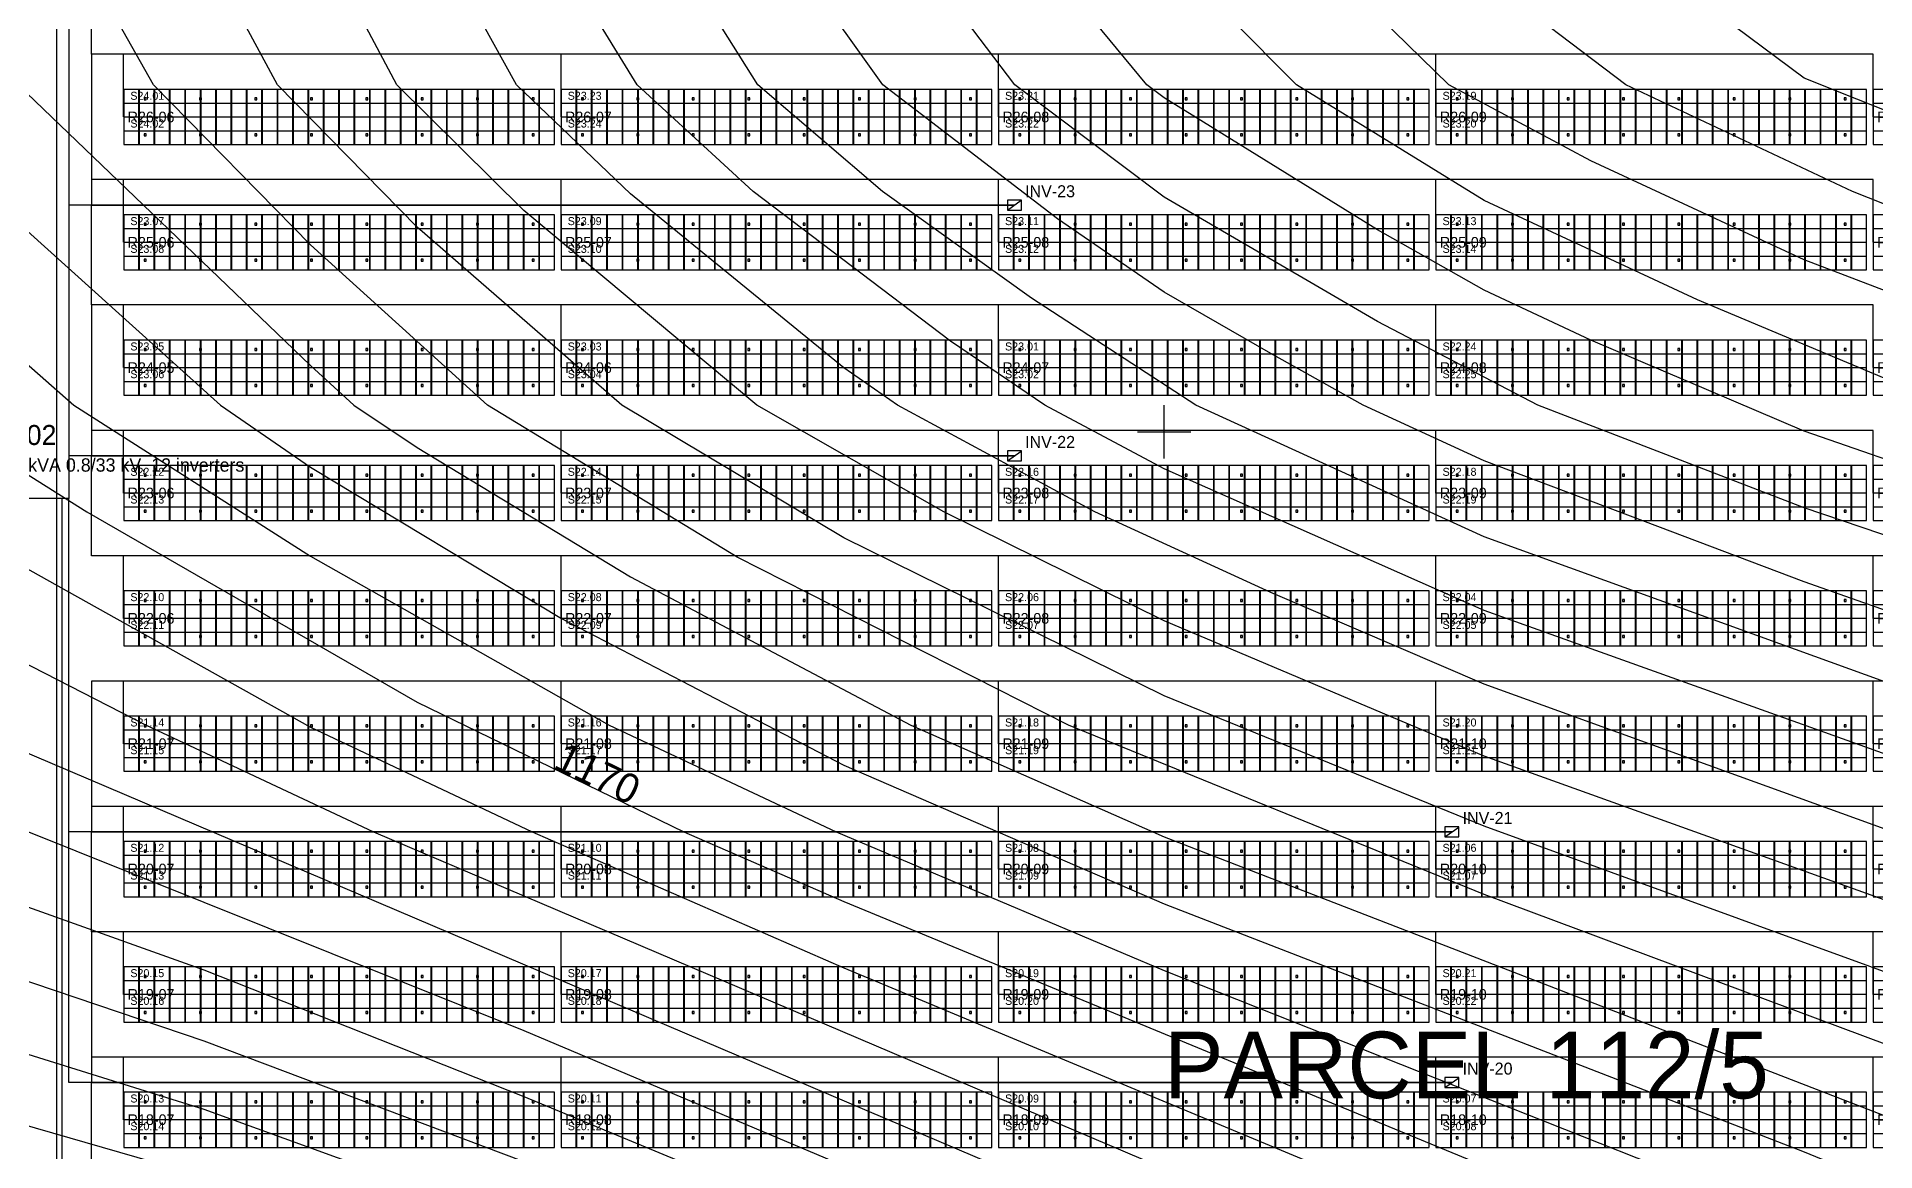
# Model space of a CAD drawing. Header units: metres. Extents: x 469740 to 470929, y 4329760 to 4330601.
# Drawn here: x 470215.5 to 470353.3, y 4330146 to 4330229.6 of the extents above; entities that cross this region are included whole.
import ezdxf
from ezdxf.enums import TextEntityAlignment as Align

# ---------------------------------------------------------------- set-up
doc = ezdxf.new("R2010")
doc.units = ezdxf.units.M
for name, color, linetype in [('AC-CABLE-800V', 6, 'Continuous'), ('CADASTRE-TEXT', 30, 'Continuous'), ('DC-CABLE-1500V', 4, 'Continuous'), ('GRAVEL-SURFACE-EDGE', 41, 'Continuous'), ('GRID-COORDINATES', 8, 'Continuous'), ('MV-CABLE-33KV', 1, 'Continuous'), ('PV-INVERTERS', 1, 'Continuous'), ('PV-MODULES', 5, 'Continuous'), ('PV-PILES', 8, 'Continuous'), ('PV-STRING-NUMBERS', 3, 'Continuous'), ('PV-STRINGS', 3, 'Continuous'), ('PV-TABLES', 5, 'Continuous'), ('TOPO-CONTOUR-MAJOR', 8, 'Continuous'), ('TOPO-CONTOUR-MINOR', 252, 'Continuous'), ('TOPO-TEXT', 8, 'Continuous'), ('TRANSFORMER-STATIONS', 2, 'Continuous')]:
    doc.layers.add(name, color=color, linetype=linetype)

# ---------------------------------------------------------------- blocks, each defined once
blk = doc.blocks.new('INVERTER_330KW')
blk.add_line((-0.52, -0.37), (0.52, 0.37))
blk.add_lwpolyline([(-0.525, -0.375), (0.525, -0.375), (0.525, 0.375), (-0.525, 0.375)], close=True)
blk = doc.blocks.new('PV_MODULE_590W')
blk.add_line((-0.567, 0), (0.567, 0))
blk.add_lwpolyline([(-0.567, -1.0325), (0.567, -1.0325), (0.567, 1.0325), (-0.567, 1.0325)], close=True)
blk = doc.blocks.new('PILE_C150')
blk.add_lwpolyline([(-0.075, -0.075), (0.075, -0.075), (0.075, 0.075), (-0.075, 0.075)], close=True)
blk = doc.blocks.new('PV_TABLE_2P28')
blk.add_lwpolyline([(-16.146, -2.0735), (16.146, -2.0735), (16.146, 2.0735), (-16.146, 2.0735)], close=True)
at = {"layer": 'PV-MODULES'}
for p in [(-15.579, 1.041), (-14.425, 1.041), (-13.271, 1.041), (-12.117, 1.041), (-10.963, 1.041), (-9.809, 1.041), (-8.655, 1.041), (-7.501, 1.041), (-6.347, 1.041), (-5.193, 1.041), (-4.039, 1.041), (-2.885, 1.041), (-1.731, 1.041), (-0.577, 1.041), (0.577, 1.041), (1.731, 1.041), (2.885, 1.041), (4.039, 1.041), (5.193, 1.041), (6.347, 1.041), (7.501, 1.041), (8.655, 1.041), (9.809, 1.041), (10.963, 1.041), (12.117, 1.041), (13.271, 1.041), (14.425, 1.041), (15.579, 1.041), (-15.579, -1.041), (-14.425, -1.041), (-13.271, -1.041), (-12.117, -1.041), (-10.963, -1.041), (-9.809, -1.041), (-8.655, -1.041), (-7.501, -1.041), (-6.347, -1.041), (-5.193, -1.041), (-4.039, -1.041), (-2.885, -1.041), (-1.731, -1.041), (-0.577, -1.041), (0.577, -1.041), (1.731, -1.041), (2.885, -1.041), (4.039, -1.041), (5.193, -1.041), (6.347, -1.041), (7.501, -1.041), (8.655, -1.041), (9.809, -1.041), (10.963, -1.041), (12.117, -1.041), (13.271, -1.041), (14.425, -1.041), (15.579, -1.041)]:
    blk.add_blockref('PV_MODULE_590W', p, dxfattribs=at)
at = {"layer": 'PV-PILES'}
for p in [(-14.546, 1.35), (-10.39, 1.35), (-6.234, 1.35), (-2.078, 1.35), (2.078, 1.35), (6.234, 1.35), (10.39, 1.35), (14.546, 1.35), (-14.546, -1.35), (-10.39, -1.35), (-6.234, -1.35), (-2.078, -1.35), (2.078, -1.35), (6.234, -1.35), (10.39, -1.35), (14.546, -1.35)]:
    blk.add_blockref('PILE_C150', p, dxfattribs=at)
blk = doc.blocks.new('TS_0.8-33KV_4500KVA')
for p, q in [((-1, -1.22), (-1, 1.22)), ((1.4, -1.22), (1.4, 1.22))]:
    blk.add_line(p, q)
for points in [[(-4, -2.25), (4, -2.25), (4, 2.25), (-4, 2.25)], [(-3.03, -1.22), (3.03, -1.22), (3.03, 1.22), (-3.03, 1.22)]]:
    blk.add_lwpolyline(points, close=True)

msp = doc.modelspace()

# ---------------------------------------------------------------- linework, layer by layer
at = {"layer": 'AC-CABLE-800V'}
for points in [[(470288.78, 4330273.38), (470217.9, 4330273.38), (470217.9, 4330195), (470208.5, 4330195)], [(470288.78, 4330245.18), (470217.9, 4330245.18), (470217.9, 4330195), (470208.5, 4330195)], [(470288.78, 4330216.98), (470217.9, 4330216.98), (470217.9, 4330195), (470208.5, 4330195)], [(470288.78, 4330198.18), (470217.9, 4330198.18), (470217.9, 4330195), (470208.5, 4330195)], [(470321.58, 4330151.18), (470217.9, 4330151.18), (470217.9, 4330195), (470208.5, 4330195)], [(470321.58, 4330169.98), (470217.9, 4330169.98), (470217.9, 4330195), (470208.5, 4330195)]]:
    msp.add_lwpolyline(points, dxfattribs=at)
at = {"layer": 'DC-CABLE-1500V'}
for points in [[(470222, 4330223.6), (470222, 4330228.3), (470219.6, 4330228.3), (470219.6, 4330245.18), (470288.78, 4330245.18)], [(470353.17, 4330223.6), (470353.17, 4330228.3), (470219.6, 4330228.3), (470219.6, 4330216.98), (470288.78, 4330216.98)], [(470320.38, 4330223.6), (470320.38, 4330228.3), (470219.6, 4330228.3), (470219.6, 4330216.98), (470288.78, 4330216.98)], [(470287.58, 4330223.6), (470287.58, 4330228.3), (470219.6, 4330228.3), (470219.6, 4330216.98), (470288.78, 4330216.98)], [(470254.79, 4330223.6), (470254.79, 4330228.3), (470219.6, 4330228.3), (470219.6, 4330216.98), (470288.78, 4330216.98)], [(470222, 4330214.2), (470222, 4330218.9), (470219.6, 4330218.9), (470219.6, 4330216.98), (470288.78, 4330216.98)], [(470254.79, 4330214.2), (470254.79, 4330218.9), (470219.6, 4330218.9), (470219.6, 4330216.98), (470288.78, 4330216.98)], [(470287.58, 4330214.2), (470287.58, 4330218.9), (470219.6, 4330218.9), (470219.6, 4330216.98), (470288.78, 4330216.98)], [(470320.38, 4330214.2), (470320.38, 4330218.9), (470219.6, 4330218.9), (470219.6, 4330216.98), (470288.78, 4330216.98)], [(470353.17, 4330214.2), (470353.17, 4330218.9), (470219.6, 4330218.9), (470219.6, 4330216.98), (470288.78, 4330216.98)], [(470287.58, 4330204.8), (470287.58, 4330209.5), (470219.6, 4330209.5), (470219.6, 4330216.98), (470288.78, 4330216.98)], [(470254.79, 4330204.8), (470254.79, 4330209.5), (470219.6, 4330209.5), (470219.6, 4330216.98), (470288.78, 4330216.98)], [(470222, 4330204.8), (470222, 4330209.5), (470219.6, 4330209.5), (470219.6, 4330216.98), (470288.78, 4330216.98)], [(470353.17, 4330204.8), (470353.17, 4330209.5), (470219.6, 4330209.5), (470219.6, 4330198.18), (470288.78, 4330198.18)], [(470320.38, 4330204.8), (470320.38, 4330209.5), (470219.6, 4330209.5), (470219.6, 4330198.18), (470288.78, 4330198.18)], [(470222, 4330195.4), (470222, 4330200.1), (470219.6, 4330200.1), (470219.6, 4330198.18), (470288.78, 4330198.18)], [(470254.79, 4330195.4), (470254.79, 4330200.1), (470219.6, 4330200.1), (470219.6, 4330198.18), (470288.78, 4330198.18)], [(470287.58, 4330195.4), (470287.58, 4330200.1), (470219.6, 4330200.1), (470219.6, 4330198.18), (470288.78, 4330198.18)], [(470320.38, 4330195.4), (470320.38, 4330200.1), (470219.6, 4330200.1), (470219.6, 4330198.18), (470288.78, 4330198.18)], [(470353.17, 4330195.4), (470353.17, 4330200.1), (470219.6, 4330200.1), (470219.6, 4330198.18), (470288.78, 4330198.18)], [(470385.96, 4330186), (470385.96, 4330190.7), (470219.6, 4330190.7), (470219.6, 4330198.18), (470288.78, 4330198.18)], [(470353.17, 4330186), (470353.17, 4330190.7), (470219.6, 4330190.7), (470219.6, 4330198.18), (470288.78, 4330198.18)], [(470320.38, 4330186), (470320.38, 4330190.7), (470219.6, 4330190.7), (470219.6, 4330198.18), (470288.78, 4330198.18)], [(470287.58, 4330186), (470287.58, 4330190.7), (470219.6, 4330190.7), (470219.6, 4330198.18), (470288.78, 4330198.18)], [(470254.79, 4330186), (470254.79, 4330190.7), (470219.6, 4330190.7), (470219.6, 4330198.18), (470288.78, 4330198.18)], [(470222, 4330186), (470222, 4330190.7), (470219.6, 4330190.7), (470219.6, 4330198.18), (470288.78, 4330198.18)], [(470222, 4330176.6), (470222, 4330181.3), (470219.6, 4330181.3), (470219.6, 4330169.98), (470321.58, 4330169.98)], [(470254.79, 4330176.6), (470254.79, 4330181.3), (470219.6, 4330181.3), (470219.6, 4330169.98), (470321.58, 4330169.98)], [(470287.58, 4330176.6), (470287.58, 4330181.3), (470219.6, 4330181.3), (470219.6, 4330169.98), (470321.58, 4330169.98)], [(470320.38, 4330176.6), (470320.38, 4330181.3), (470219.6, 4330181.3), (470219.6, 4330169.98), (470321.58, 4330169.98)], [(470353.17, 4330176.6), (470353.17, 4330181.3), (470219.6, 4330181.3), (470219.6, 4330169.98), (470321.58, 4330169.98)], [(470385.96, 4330176.6), (470385.96, 4330181.3), (470219.6, 4330181.3), (470219.6, 4330169.98), (470321.58, 4330169.98)], [(470385.96, 4330167.2), (470385.96, 4330171.9), (470219.6, 4330171.9), (470219.6, 4330169.98), (470321.58, 4330169.98)], [(470353.17, 4330167.2), (470353.17, 4330171.9), (470219.6, 4330171.9), (470219.6, 4330169.98), (470321.58, 4330169.98)], [(470320.38, 4330167.2), (470320.38, 4330171.9), (470219.6, 4330171.9), (470219.6, 4330169.98), (470321.58, 4330169.98)], [(470287.58, 4330167.2), (470287.58, 4330171.9), (470219.6, 4330171.9), (470219.6, 4330169.98), (470321.58, 4330169.98)], [(470254.79, 4330167.2), (470254.79, 4330171.9), (470219.6, 4330171.9), (470219.6, 4330169.98), (470321.58, 4330169.98)], [(470222, 4330167.2), (470222, 4330171.9), (470219.6, 4330171.9), (470219.6, 4330169.98), (470321.58, 4330169.98)], [(470385.96, 4330157.8), (470385.96, 4330162.5), (470219.6, 4330162.5), (470219.6, 4330169.98), (470321.58, 4330169.98)], [(470222, 4330157.8), (470222, 4330162.5), (470219.6, 4330162.5), (470219.6, 4330151.18), (470321.58, 4330151.18)], [(470254.79, 4330157.8), (470254.79, 4330162.5), (470219.6, 4330162.5), (470219.6, 4330151.18), (470321.58, 4330151.18)], [(470287.58, 4330157.8), (470287.58, 4330162.5), (470219.6, 4330162.5), (470219.6, 4330151.18), (470321.58, 4330151.18)], [(470320.38, 4330157.8), (470320.38, 4330162.5), (470219.6, 4330162.5), (470219.6, 4330151.18), (470321.58, 4330151.18)], [(470353.17, 4330157.8), (470353.17, 4330162.5), (470219.6, 4330162.5), (470219.6, 4330151.18), (470321.58, 4330151.18)], [(470385.96, 4330148.4), (470385.96, 4330153.1), (470219.6, 4330153.1), (470219.6, 4330151.18), (470321.58, 4330151.18)], [(470353.17, 4330148.4), (470353.17, 4330153.1), (470219.6, 4330153.1), (470219.6, 4330151.18), (470321.58, 4330151.18)], [(470320.38, 4330148.4), (470320.38, 4330153.1), (470219.6, 4330153.1), (470219.6, 4330151.18), (470321.58, 4330151.18)], [(470287.58, 4330148.4), (470287.58, 4330153.1), (470219.6, 4330153.1), (470219.6, 4330151.18), (470321.58, 4330151.18)], [(470254.79, 4330148.4), (470254.79, 4330153.1), (470219.6, 4330153.1), (470219.6, 4330151.18), (470321.58, 4330151.18)], [(470222, 4330148.4), (470222, 4330153.1), (470219.6, 4330153.1), (470219.6, 4330151.18), (470321.58, 4330151.18)], [(470353.17, 4330139), (470353.17, 4330143.7), (470219.6, 4330143.7), (470219.6, 4330151.18), (470321.58, 4330151.18)], [(470385.96, 4330139), (470385.96, 4330143.7), (470219.6, 4330143.7), (470219.6, 4330151.18), (470321.58, 4330151.18)]]:
    msp.add_lwpolyline(points, dxfattribs=at)
at = {"layer": 'GRAVEL-SURFACE-EDGE'}
msp.add_lwpolyline([(470215.97, 4329972.13), (470217, 4329988.16), (470217, 4330250)], dxfattribs=at)
at = {"layer": 'GRID-COORDINATES'}
for p, q in [((470300, 4330198), (470300, 4330202)), ((470298, 4330200), (470302, 4330200))]:
    msp.add_line(p, q, dxfattribs=at)
at = {"layer": 'MV-CABLE-33KV'}
msp.add_lwpolyline([(470221.5, 4330085), (470217.4, 4330085), (470217.4, 4330195), (470208.5, 4330195)], dxfattribs=at)
at = {"layer": 'PV-STRINGS'}
for points in [[(470222.3, 4330224.64), (470253.99, 4330224.64)], [(470255.09, 4330224.64), (470286.78, 4330224.64)], [(470287.88, 4330224.64), (470319.58, 4330224.64)], [(470320.68, 4330224.64), (470352.37, 4330224.64)], [(470222.3, 4330222.56), (470253.99, 4330222.56)], [(470255.09, 4330222.56), (470286.78, 4330222.56)], [(470287.88, 4330222.56), (470319.58, 4330222.56)], [(470320.68, 4330222.56), (470352.37, 4330222.56)], [(470222.3, 4330215.24), (470253.99, 4330215.24)], [(470255.09, 4330215.24), (470286.78, 4330215.24)], [(470287.88, 4330215.24), (470319.58, 4330215.24)], [(470320.68, 4330215.24), (470352.37, 4330215.24)], [(470222.3, 4330213.16), (470253.99, 4330213.16)], [(470255.09, 4330213.16), (470286.78, 4330213.16)], [(470287.88, 4330213.16), (470319.58, 4330213.16)], [(470320.68, 4330213.16), (470352.37, 4330213.16)], [(470222.3, 4330205.84), (470253.99, 4330205.84)], [(470255.09, 4330205.84), (470286.78, 4330205.84)], [(470287.88, 4330205.84), (470319.58, 4330205.84)], [(470320.68, 4330205.84), (470352.37, 4330205.84)], [(470222.3, 4330203.76), (470253.99, 4330203.76)], [(470255.09, 4330203.76), (470286.78, 4330203.76)], [(470287.88, 4330203.76), (470319.58, 4330203.76)], [(470320.68, 4330203.76), (470352.37, 4330203.76)], [(470222.3, 4330196.44), (470253.99, 4330196.44)], [(470255.09, 4330196.44), (470286.78, 4330196.44)], [(470287.88, 4330196.44), (470319.58, 4330196.44)], [(470320.68, 4330196.44), (470352.37, 4330196.44)], [(470222.3, 4330194.36), (470253.99, 4330194.36)], [(470255.09, 4330194.36), (470286.78, 4330194.36)], [(470287.88, 4330194.36), (470319.58, 4330194.36)], [(470320.68, 4330194.36), (470352.37, 4330194.36)], [(470222.3, 4330187.04), (470253.99, 4330187.04)], [(470255.09, 4330187.04), (470286.78, 4330187.04)], [(470287.88, 4330187.04), (470319.58, 4330187.04)], [(470320.68, 4330187.04), (470352.37, 4330187.04)], [(470222.3, 4330184.96), (470253.99, 4330184.96)], [(470255.09, 4330184.96), (470286.78, 4330184.96)], [(470287.88, 4330184.96), (470319.58, 4330184.96)], [(470320.68, 4330184.96), (470352.37, 4330184.96)], [(470222.3, 4330177.64), (470253.99, 4330177.64)], [(470255.09, 4330177.64), (470286.78, 4330177.64)], [(470287.88, 4330177.64), (470319.58, 4330177.64)], [(470320.68, 4330177.64), (470352.37, 4330177.64)], [(470222.3, 4330175.56), (470253.99, 4330175.56)], [(470255.09, 4330175.56), (470286.78, 4330175.56)], [(470287.88, 4330175.56), (470319.58, 4330175.56)], [(470320.68, 4330175.56), (470352.37, 4330175.56)], [(470222.3, 4330168.24), (470253.99, 4330168.24)], [(470255.09, 4330168.24), (470286.78, 4330168.24)], [(470287.88, 4330168.24), (470319.58, 4330168.24)], [(470320.68, 4330168.24), (470352.37, 4330168.24)], [(470222.3, 4330166.16), (470253.99, 4330166.16)], [(470255.09, 4330166.16), (470286.78, 4330166.16)], [(470287.88, 4330166.16), (470319.58, 4330166.16)], [(470320.68, 4330166.16), (470352.37, 4330166.16)], [(470222.3, 4330158.84), (470253.99, 4330158.84)], [(470255.09, 4330158.84), (470286.78, 4330158.84)], [(470287.88, 4330158.84), (470319.58, 4330158.84)], [(470320.68, 4330158.84), (470352.37, 4330158.84)], [(470222.3, 4330156.76), (470253.99, 4330156.76)], [(470255.09, 4330156.76), (470286.78, 4330156.76)], [(470287.88, 4330156.76), (470319.58, 4330156.76)], [(470320.68, 4330156.76), (470352.37, 4330156.76)], [(470222.3, 4330149.44), (470253.99, 4330149.44)], [(470255.09, 4330149.44), (470286.78, 4330149.44)], [(470287.88, 4330149.44), (470319.58, 4330149.44)], [(470320.68, 4330149.44), (470352.37, 4330149.44)], [(470222.3, 4330147.36), (470253.99, 4330147.36)], [(470255.09, 4330147.36), (470286.78, 4330147.36)], [(470287.88, 4330147.36), (470319.58, 4330147.36)], [(470320.68, 4330147.36), (470352.37, 4330147.36)]]:
    msp.add_lwpolyline(points, dxfattribs=at)
at = {"layer": 'TOPO-CONTOUR-MAJOR'}
for points in [[(470460, 4330164.58), (470428, 4330185.03), (470404, 4330197.27), (470351.62, 4330218), (470334.62, 4330226), (470324, 4330234.08), (470308.19, 4330250), (470301.16, 4330274), (470302.29, 4330282), (470305.54, 4330298), (470309.34, 4330306), (470319.06, 4330322), (470326.42, 4330330), (470336.89, 4330338), (470348, 4330345.52), (470356, 4330348.9), (470372, 4330354.21), (470380, 4330355.26), (470396, 4330355.93), (470404, 4330355.23), (470420, 4330351.82), (470428, 4330349.53), (470452, 4330339.75)], [(470476, 4330087.05), (470428, 4330121.96), (470404, 4330137.28), (470388, 4330145.68), (470372, 4330152.93), (470324, 4330170.41), (470300, 4330180.2), (470276, 4330192.03), (470259.35, 4330202), (470244, 4330215.33), (470233.53, 4330226), (470220.59, 4330250), (470217.21, 4330274), (470221.77, 4330298), (470231.46, 4330322)], [(470177.68, 4330314), (470164.65, 4330298), (470160.38, 4330290), (470149.65, 4330274), (470148.26, 4330250), (470164, 4330234.78), (470172, 4330228.22), (470173.91, 4330226), (470196, 4330210.51), (470206.54, 4330202), (470219.23, 4330194), (470244, 4330179.72), (470264, 4330170), (470276, 4330164.77), (470364, 4330128.41), (470380, 4330120.55), (470404.65, 4330106), (470428, 4330089.63), (470492, 4330040.32)], [(470436, 4330147.8), (470426.65, 4330154), (470413.12, 4330162), (470396, 4330170.87), (470380, 4330177.47), (470348, 4330188.75), (470324, 4330197.81), (470314.93, 4330202), (470308, 4330205.86), (470300, 4330210.47), (470292, 4330215.97), (470278.92, 4330226), (470273.21, 4330234), (470263.23, 4330250), (470259.65, 4330274), (470263.17, 4330298), (470265.7, 4330306)], [(470204, 4330168.22), (470228, 4330159.65), (470252, 4330150.15), (470284, 4330136.87), (470317.62, 4330122), (470350.47, 4330106), (470365.27, 4330098), (470372, 4330093.84), (470402.11, 4330074), (470432.13, 4330050), (470444, 4330038.14)]]:
    msp.add_lwpolyline(points, dxfattribs=at)
at = {"layer": 'TOPO-CONTOUR-MINOR'}
for points in [[(470444, 4330181.94), (470428, 4330191.67), (470396, 4330207.37), (470348, 4330226.51), (470327.2, 4330242), (470318.62, 4330250), (470311.07, 4330274), (470312.21, 4330282), (470315.52, 4330298), (470319.52, 4330306), (470324, 4330313.2), (470330.75, 4330322), (470339.67, 4330330), (470348, 4330335.95), (470351.84, 4330338), (470364, 4330343.63), (470372, 4330346.77), (470380, 4330348.18), (470396, 4330349.35), (470404, 4330348.77), (470420, 4330345.57), (470428, 4330343.32), (470452, 4330333.95)], [(470193.98, 4330322), (470177.75, 4330298), (470172, 4330283.38), (470167.59, 4330274), (470171.77, 4330250), (470190.18, 4330226), (470196, 4330221.59), (470218.27, 4330202), (470236, 4330190.67), (470258.4, 4330178), (470275.42, 4330170), (470300, 4330159.59), (470354.5, 4330138), (470372, 4330130.47), (470396, 4330117.65), (470414.12, 4330106), (470428, 4330096.34), (470476, 4330059.6)], [(470204.1, 4330322), (470190.13, 4330298), (470182.8, 4330274), (470187.02, 4330250), (470196, 4330237.77), (470203.62, 4330226), (470211.46, 4330218), (470229.27, 4330202), (470236, 4330197.33), (470254.82, 4330186), (470276, 4330174.98), (470300, 4330164.6), (470348, 4330145.99), (470372, 4330136.11), (470384.5, 4330130), (470399.09, 4330122), (470428, 4330102.85), (470476, 4330066.65)], [(470213.56, 4330322), (470201.76, 4330298), (470196.18, 4330274), (470200.18, 4330250), (470214.09, 4330226), (470236, 4330204.95), (470239.26, 4330202), (470244, 4330198.81), (470260, 4330189.11), (470281.02, 4330178), (470300, 4330169.62), (470372, 4330141.75), (470388, 4330134.02), (470404, 4330125.18), (470428, 4330109.25), (470476, 4330073.69)], [(470476, 4330080.4), (470428, 4330115.61), (470404, 4330131.27), (470391.68, 4330138), (470372, 4330147.37), (470324, 4330165.29), (470292.83, 4330178), (470268, 4330190.58), (470249.27, 4330202), (470236, 4330214), (470224.24, 4330226), (470210.68, 4330250), (470207.19, 4330274), (470211.94, 4330298), (470222.85, 4330322)], [(470476, 4330093.7), (470428, 4330128.24), (470404, 4330143.29), (470388, 4330151.44), (470372, 4330158.42), (470324, 4330175.67), (470300, 4330185.81), (470283.48, 4330194), (470269.48, 4330202), (470252, 4330216.59), (470242.48, 4330226), (470229.73, 4330250), (470226.72, 4330274), (470230.72, 4330298), (470239.63, 4330322)], [(470476, 4330100.31), (470428, 4330134.47), (470404, 4330149.28), (470394.92, 4330154), (470376.74, 4330162), (470324, 4330181.07), (470308, 4330187.94), (470294.8, 4330194), (470280.01, 4330202), (470276, 4330204.79), (470260, 4330217.84), (470251.46, 4330226), (470238.17, 4330250), (470235.17, 4330274), (470239.02, 4330298), (470247.77, 4330322)], [(470476, 4330106.88), (470428, 4330140.69), (470404, 4330155.22), (470389.9, 4330162), (470372, 4330169.38), (470324, 4330186.6), (470300, 4330197.21), (470291.06, 4330202), (470284, 4330206.78), (470269.19, 4330218), (470260.49, 4330226), (470255.61, 4330234), (470246.59, 4330250), (470243.49, 4330274), (470247.27, 4330298), (470255.79, 4330322)], [(470500, 4330097.15), (470428, 4330146.92), (470404, 4330161.12), (470396, 4330165.07), (470380, 4330171.84), (470324, 4330192.12), (470302.39, 4330202), (470290.06, 4330210), (470278.89, 4330218), (470269.55, 4330226), (470260, 4330241.2), (470254.95, 4330250), (470251.72, 4330274), (470255.32, 4330298), (470263.73, 4330322)], [(470436, 4330154.14), (470420, 4330164.2), (470404, 4330172.95), (470392.87, 4330178), (470372.45, 4330186), (470348, 4330194.28), (470328.03, 4330202), (470316, 4330208.27), (470300, 4330217.58), (470288.82, 4330226), (470276.7, 4330242), (470271.54, 4330250), (470267.58, 4330274), (470271.06, 4330298), (470273.64, 4330306)], [(470436, 4330160.53), (470420, 4330170.34), (470404, 4330178.93), (470396, 4330182.63), (470380, 4330188.93), (470348, 4330200.03), (470332, 4330206.86), (470324, 4330210.6), (470316, 4330215.13), (470300, 4330225.03), (470298.71, 4330226), (470292, 4330234.14), (470280.17, 4330250), (470275.57, 4330274), (470279.2, 4330298), (470282.06, 4330306)], [(470443.54, 4330162), (470420, 4330176.58), (470404, 4330185.01), (470396, 4330188.57), (470356, 4330203.15), (470340, 4330209.89), (470324, 4330217.34), (470309.94, 4330226), (470300, 4330236.01), (470289.12, 4330250), (470284.02, 4330274), (470287.71, 4330298), (470290.67, 4330306)], [(470436, 4330173.41), (470420, 4330182.96), (470404, 4330191.08), (470396, 4330194.53), (470348, 4330212.88), (470332, 4330220.31), (470321.36, 4330226), (470308, 4330239.05), (470298.07, 4330250), (470292.51, 4330274), (470296.21, 4330298), (470299.29, 4330306)], [(469948, 4330143.8), (469972, 4330146.38), (469980, 4330148.55), (469996, 4330154.04), (470004, 4330157.95), (470025.18, 4330170), (470037.53, 4330178), (470052, 4330188.67), (470076, 4330201.29), (470100, 4330210.76), (470124, 4330213.11), (470148, 4330210.54), (470172, 4330202.49), (470196, 4330192.18), (470223.69, 4330178), (470240.74, 4330170), (470353.44, 4330122), (470372, 4330112.73), (470384.02, 4330106), (470397.23, 4330098), (470430.75, 4330074), (470460.52, 4330050)], [(469956, 4330136.53), (469972, 4330138.81), (469980, 4330140.83), (469996, 4330145.82), (470004, 4330149.24), (470020, 4330157.81), (470060, 4330181.63), (470076, 4330189.99), (470100, 4330196.92), (470124, 4330199.49), (470148, 4330198.49), (470172, 4330193.41), (470196, 4330184.62), (470209.88, 4330178), (470341.33, 4330122), (470364, 4330110.85), (470380, 4330102.1), (470396, 4330092), (470421.51, 4330074), (470451.11, 4330050)], [(470196, 4330200.21), (470236, 4330177.85), (470252.62, 4330170), (470276, 4330159.8), (470356, 4330126.41), (470372, 4330118.78), (470396, 4330105.16), (470407, 4330098), (470439.68, 4330074)], [(469948, 4330127.87), (469972, 4330131.28), (469996, 4330138.64), (470004, 4330141.72), (470013.46, 4330146), (470028, 4330153.52), (470052, 4330167.81), (470068, 4330175.75), (470076, 4330179.57), (470092, 4330184.81), (470100, 4330187.18), (470124, 4330189.92), (470148, 4330189.32), (470172, 4330185.12), (470204, 4330174.34), (470252, 4330155.09), (470311.37, 4330130), (470329.24, 4330122), (470356, 4330109.02), (470376.26, 4330098), (470396, 4330085.15), (470411.88, 4330074), (470441.63, 4330050)], [(469948, 4330108.13), (469972, 4330112.16), (469996, 4330118.72), (470004, 4330121.33), (470024.38, 4330130), (470052, 4330143.97), (470076, 4330155.35), (470100, 4330162.8), (470124, 4330165.71), (470148, 4330165.82), (470172, 4330163.62), (470180, 4330162.2), (470204, 4330156.68), (470228, 4330149.19), (470252, 4330140.49), (470277.59, 4330130), (470295.16, 4330122), (470327.73, 4330106), (470342.99, 4330098), (470381.11, 4330074), (470411.88, 4330050), (470436.13, 4330026)], [(470204, 4330162.45), (470228, 4330154.32), (470252, 4330145.26), (470276, 4330135.48), (470308, 4330121.18), (470348, 4330101.29), (470354.11, 4330098), (470372, 4330086.95), (470391.77, 4330074), (470422.3, 4330050), (470436, 4330036.04)], [(469948, 4330102.03), (469972, 4330106.24), (470004, 4330115.66), (470020.85, 4330122), (470028, 4330125.19), (470052, 4330137.13), (470076, 4330148.14), (470100, 4330155.66), (470124, 4330158.82), (470148, 4330159.1), (470172, 4330157.22), (470180, 4330155.95), (470204, 4330151.07), (470228, 4330144.15), (470252, 4330135.71), (470276, 4330125.76), (470316.75, 4330106), (470331.89, 4330098), (470370.32, 4330074), (470401.24, 4330050), (470412, 4330038.37), (470425, 4330026), (470435.4, 4330010), (470441.42, 4330002)]]:
    msp.add_lwpolyline(points, dxfattribs=at)

# ---------------------------------------------------------------- block references
at = {"layer": 'PV-INVERTERS'}
ref = msp.add_blockref('INVERTER_330KW', (470288.78, 4330216.98), dxfattribs=at)
ref.add_attrib('ID', 'INV-23', (470289.58, 4330217.58), dxfattribs={"height": 0.9})
ref = msp.add_blockref('INVERTER_330KW', (470288.78, 4330198.18), dxfattribs=at)
ref.add_attrib('ID', 'INV-22', (470289.58, 4330198.78), dxfattribs={"height": 0.9})
ref = msp.add_blockref('INVERTER_330KW', (470321.58, 4330169.98), dxfattribs=at)
ref.add_attrib('ID', 'INV-21', (470322.38, 4330170.58), dxfattribs={"height": 0.9})
ref = msp.add_blockref('INVERTER_330KW', (470321.58, 4330151.18), dxfattribs=at)
ref.add_attrib('ID', 'INV-20', (470322.38, 4330151.78), dxfattribs={"height": 0.9})
at = {"layer": 'PV-TABLES'}
ref = msp.add_blockref('PV_TABLE_2P28', (470238.15, 4330223.6), dxfattribs=at)
ref.add_attrib('ID', 'R26-06', (470222.3, 4330223.2), dxfattribs={"height": 0.8})
ref = msp.add_blockref('PV_TABLE_2P28', (470270.94, 4330223.6), dxfattribs=at)
ref.add_attrib('ID', 'R26-07', (470255.09, 4330223.2), dxfattribs={"height": 0.8})
ref = msp.add_blockref('PV_TABLE_2P28', (470303.73, 4330223.6), dxfattribs=at)
ref.add_attrib('ID', 'R26-08', (470287.88, 4330223.2), dxfattribs={"height": 0.8})
ref = msp.add_blockref('PV_TABLE_2P28', (470336.52, 4330223.6), dxfattribs=at)
ref.add_attrib('ID', 'R26-09', (470320.68, 4330223.2), dxfattribs={"height": 0.8})
ref = msp.add_blockref('PV_TABLE_2P28', (470369.31, 4330223.6), dxfattribs=at)
ref.add_attrib('ID', 'R26-10', (470353.47, 4330223.2), dxfattribs={"height": 0.8})
ref = msp.add_blockref('PV_TABLE_2P28', (470238.15, 4330214.2), dxfattribs=at)
ref.add_attrib('ID', 'R25-06', (470222.3, 4330213.8), dxfattribs={"height": 0.8})
ref = msp.add_blockref('PV_TABLE_2P28', (470270.94, 4330214.2), dxfattribs=at)
ref.add_attrib('ID', 'R25-07', (470255.09, 4330213.8), dxfattribs={"height": 0.8})
ref = msp.add_blockref('PV_TABLE_2P28', (470303.73, 4330214.2), dxfattribs=at)
ref.add_attrib('ID', 'R25-08', (470287.88, 4330213.8), dxfattribs={"height": 0.8})
ref = msp.add_blockref('PV_TABLE_2P28', (470336.52, 4330214.2), dxfattribs=at)
ref.add_attrib('ID', 'R25-09', (470320.68, 4330213.8), dxfattribs={"height": 0.8})
ref = msp.add_blockref('PV_TABLE_2P28', (470369.31, 4330214.2), dxfattribs=at)
ref.add_attrib('ID', 'R25-10', (470353.47, 4330213.8), dxfattribs={"height": 0.8})
ref = msp.add_blockref('PV_TABLE_2P28', (470238.15, 4330204.8), dxfattribs=at)
ref.add_attrib('ID', 'R24-05', (470222.3, 4330204.4), dxfattribs={"height": 0.8})
ref = msp.add_blockref('PV_TABLE_2P28', (470270.94, 4330204.8), dxfattribs=at)
ref.add_attrib('ID', 'R24-06', (470255.09, 4330204.4), dxfattribs={"height": 0.8})
ref = msp.add_blockref('PV_TABLE_2P28', (470303.73, 4330204.8), dxfattribs=at)
ref.add_attrib('ID', 'R24-07', (470287.88, 4330204.4), dxfattribs={"height": 0.8})
ref = msp.add_blockref('PV_TABLE_2P28', (470336.52, 4330204.8), dxfattribs=at)
ref.add_attrib('ID', 'R24-08', (470320.68, 4330204.4), dxfattribs={"height": 0.8})
ref = msp.add_blockref('PV_TABLE_2P28', (470369.31, 4330204.8), dxfattribs=at)
ref.add_attrib('ID', 'R24-09', (470353.47, 4330204.4), dxfattribs={"height": 0.8})
ref = msp.add_blockref('PV_TABLE_2P28', (470238.15, 4330195.4), dxfattribs=at)
ref.add_attrib('ID', 'R23-06', (470222.3, 4330195), dxfattribs={"height": 0.8})
ref = msp.add_blockref('PV_TABLE_2P28', (470270.94, 4330195.4), dxfattribs=at)
ref.add_attrib('ID', 'R23-07', (470255.09, 4330195), dxfattribs={"height": 0.8})
ref = msp.add_blockref('PV_TABLE_2P28', (470303.73, 4330195.4), dxfattribs=at)
ref.add_attrib('ID', 'R23-08', (470287.88, 4330195), dxfattribs={"height": 0.8})
ref = msp.add_blockref('PV_TABLE_2P28', (470336.52, 4330195.4), dxfattribs=at)
ref.add_attrib('ID', 'R23-09', (470320.68, 4330195), dxfattribs={"height": 0.8})
ref = msp.add_blockref('PV_TABLE_2P28', (470369.31, 4330195.4), dxfattribs=at)
ref.add_attrib('ID', 'R23-10', (470353.47, 4330195), dxfattribs={"height": 0.8})
ref = msp.add_blockref('PV_TABLE_2P28', (470238.15, 4330186), dxfattribs=at)
ref.add_attrib('ID', 'R22-06', (470222.3, 4330185.6), dxfattribs={"height": 0.8})
ref = msp.add_blockref('PV_TABLE_2P28', (470270.94, 4330186), dxfattribs=at)
ref.add_attrib('ID', 'R22-07', (470255.09, 4330185.6), dxfattribs={"height": 0.8})
ref = msp.add_blockref('PV_TABLE_2P28', (470303.73, 4330186), dxfattribs=at)
ref.add_attrib('ID', 'R22-08', (470287.88, 4330185.6), dxfattribs={"height": 0.8})
ref = msp.add_blockref('PV_TABLE_2P28', (470336.52, 4330186), dxfattribs=at)
ref.add_attrib('ID', 'R22-09', (470320.68, 4330185.6), dxfattribs={"height": 0.8})
ref = msp.add_blockref('PV_TABLE_2P28', (470369.31, 4330186), dxfattribs=at)
ref.add_attrib('ID', 'R22-10', (470353.47, 4330185.6), dxfattribs={"height": 0.8})
ref = msp.add_blockref('PV_TABLE_2P28', (470238.15, 4330176.6), dxfattribs=at)
ref.add_attrib('ID', 'R21-07', (470222.3, 4330176.2), dxfattribs={"height": 0.8})
ref = msp.add_blockref('PV_TABLE_2P28', (470270.94, 4330176.6), dxfattribs=at)
ref.add_attrib('ID', 'R21-08', (470255.09, 4330176.2), dxfattribs={"height": 0.8})
ref = msp.add_blockref('PV_TABLE_2P28', (470303.73, 4330176.6), dxfattribs=at)
ref.add_attrib('ID', 'R21-09', (470287.88, 4330176.2), dxfattribs={"height": 0.8})
ref = msp.add_blockref('PV_TABLE_2P28', (470336.52, 4330176.6), dxfattribs=at)
ref.add_attrib('ID', 'R21-10', (470320.68, 4330176.2), dxfattribs={"height": 0.8})
ref = msp.add_blockref('PV_TABLE_2P28', (470369.31, 4330176.6), dxfattribs=at)
ref.add_attrib('ID', 'R21-11', (470353.47, 4330176.2), dxfattribs={"height": 0.8})
ref = msp.add_blockref('PV_TABLE_2P28', (470238.15, 4330167.2), dxfattribs=at)
ref.add_attrib('ID', 'R20-07', (470222.3, 4330166.8), dxfattribs={"height": 0.8})
ref = msp.add_blockref('PV_TABLE_2P28', (470270.94, 4330167.2), dxfattribs=at)
ref.add_attrib('ID', 'R20-08', (470255.09, 4330166.8), dxfattribs={"height": 0.8})
ref = msp.add_blockref('PV_TABLE_2P28', (470303.73, 4330167.2), dxfattribs=at)
ref.add_attrib('ID', 'R20-09', (470287.88, 4330166.8), dxfattribs={"height": 0.8})
ref = msp.add_blockref('PV_TABLE_2P28', (470336.52, 4330167.2), dxfattribs=at)
ref.add_attrib('ID', 'R20-10', (470320.68, 4330166.8), dxfattribs={"height": 0.8})
ref = msp.add_blockref('PV_TABLE_2P28', (470369.31, 4330167.2), dxfattribs=at)
ref.add_attrib('ID', 'R20-11', (470353.47, 4330166.8), dxfattribs={"height": 0.8})
ref = msp.add_blockref('PV_TABLE_2P28', (470238.15, 4330157.8), dxfattribs=at)
ref.add_attrib('ID', 'R19-07', (470222.3, 4330157.4), dxfattribs={"height": 0.8})
ref = msp.add_blockref('PV_TABLE_2P28', (470270.94, 4330157.8), dxfattribs=at)
ref.add_attrib('ID', 'R19-08', (470255.09, 4330157.4), dxfattribs={"height": 0.8})
ref = msp.add_blockref('PV_TABLE_2P28', (470303.73, 4330157.8), dxfattribs=at)
ref.add_attrib('ID', 'R19-09', (470287.88, 4330157.4), dxfattribs={"height": 0.8})
ref = msp.add_blockref('PV_TABLE_2P28', (470336.52, 4330157.8), dxfattribs=at)
ref.add_attrib('ID', 'R19-10', (470320.68, 4330157.4), dxfattribs={"height": 0.8})
ref = msp.add_blockref('PV_TABLE_2P28', (470369.31, 4330157.8), dxfattribs=at)
ref.add_attrib('ID', 'R19-11', (470353.47, 4330157.4), dxfattribs={"height": 0.8})
ref = msp.add_blockref('PV_TABLE_2P28', (470238.15, 4330148.4), dxfattribs=at)
ref.add_attrib('ID', 'R18-07', (470222.3, 4330148), dxfattribs={"height": 0.8})
ref = msp.add_blockref('PV_TABLE_2P28', (470270.94, 4330148.4), dxfattribs=at)
ref.add_attrib('ID', 'R18-08', (470255.09, 4330148), dxfattribs={"height": 0.8})
ref = msp.add_blockref('PV_TABLE_2P28', (470303.73, 4330148.4), dxfattribs=at)
ref.add_attrib('ID', 'R18-09', (470287.88, 4330148), dxfattribs={"height": 0.8})
ref = msp.add_blockref('PV_TABLE_2P28', (470336.52, 4330148.4), dxfattribs=at)
ref.add_attrib('ID', 'R18-10', (470320.68, 4330148), dxfattribs={"height": 0.8})
ref = msp.add_blockref('PV_TABLE_2P28', (470369.31, 4330148.4), dxfattribs=at)
ref.add_attrib('ID', 'R18-11', (470353.47, 4330148), dxfattribs={"height": 0.8})
at = {"layer": 'TRANSFORMER-STATIONS'}
ref = msp.add_blockref('TS_0.8-33KV_4500KVA', (470208.5, 4330195), dxfattribs=dict(at, rotation=90))
ref.add_attrib('ID', 'TS-02', (470211.5, 4330199), dxfattribs={"height": 1.5})
ref.add_attrib('RATING', '4500 kVA 0.8/33 kV, 12 inverters', (470211.5, 4330197), dxfattribs={"height": 1})

# ---------------------------------------------------------------- texts
at = {"layer": 'CADASTRE-TEXT'}
msp.add_text('PARCEL 112/5', height=5, dxfattribs=at).set_placement((470300, 4330150))
at = {"layer": 'PV-STRING-NUMBERS'}
for s, p in [('S24.01', (470222.5, 4330224.89)), ('S23.23', (470255.29, 4330224.89)), ('S23.21', (470288.08, 4330224.89)), ('S23.19', (470320.88, 4330224.89)), ('S24.02', (470222.5, 4330222.81)), ('S23.24', (470255.29, 4330222.81)), ('S23.22', (470288.08, 4330222.81)), ('S23.20', (470320.88, 4330222.81)), ('S23.07', (470222.5, 4330215.49)), ('S23.09', (470255.29, 4330215.49)), ('S23.11', (470288.08, 4330215.49)), ('S23.13', (470320.88, 4330215.49)), ('S23.08', (470222.5, 4330213.41)), ('S23.10', (470255.29, 4330213.41)), ('S23.12', (470288.08, 4330213.41)), ('S23.14', (470320.88, 4330213.41)), ('S23.05', (470222.5, 4330206.09)), ('S23.03', (470255.29, 4330206.09)), ('S23.01', (470288.08, 4330206.09)), ('S22.24', (470320.88, 4330206.09)), ('S23.06', (470222.5, 4330204.01)), ('S23.04', (470255.29, 4330204.01)), ('S23.02', (470288.08, 4330204.01)), ('S22.25', (470320.88, 4330204.01)), ('S22.12', (470222.5, 4330196.69)), ('S22.14', (470255.29, 4330196.69)), ('S22.16', (470288.08, 4330196.69)), ('S22.18', (470320.88, 4330196.69)), ('S22.13', (470222.5, 4330194.61)), ('S22.15', (470255.29, 4330194.61)), ('S22.17', (470288.08, 4330194.61)), ('S22.19', (470320.88, 4330194.61)), ('S22.10', (470222.5, 4330187.29)), ('S22.08', (470255.29, 4330187.29)), ('S22.06', (470288.08, 4330187.29)), ('S22.04', (470320.88, 4330187.29)), ('S22.11', (470222.5, 4330185.21)), ('S22.09', (470255.29, 4330185.21)), ('S22.07', (470288.08, 4330185.21)), ('S22.05', (470320.88, 4330185.21)), ('S21.14', (470222.5, 4330177.89)), ('S21.16', (470255.29, 4330177.89)), ('S21.18', (470288.08, 4330177.89)), ('S21.20', (470320.88, 4330177.89)), ('S21.15', (470222.5, 4330175.81)), ('S21.17', (470255.29, 4330175.81)), ('S21.19', (470288.08, 4330175.81)), ('S21.21', (470320.88, 4330175.81)), ('S21.12', (470222.5, 4330168.49)), ('S21.10', (470255.29, 4330168.49)), ('S21.08', (470288.08, 4330168.49)), ('S21.06', (470320.88, 4330168.49)), ('S21.13', (470222.5, 4330166.41)), ('S21.11', (470255.29, 4330166.41)), ('S21.09', (470288.08, 4330166.41)), ('S21.07', (470320.88, 4330166.41)), ('S20.15', (470222.5, 4330159.09)), ('S20.17', (470255.29, 4330159.09)), ('S20.19', (470288.08, 4330159.09)), ('S20.21', (470320.88, 4330159.09)), ('S20.16', (470222.5, 4330157.01)), ('S20.18', (470255.29, 4330157.01)), ('S20.20', (470288.08, 4330157.01)), ('S20.22', (470320.88, 4330157.01)), ('S20.13', (470222.5, 4330149.69)), ('S20.11', (470255.29, 4330149.69)), ('S20.09', (470288.08, 4330149.69)), ('S20.07', (470320.88, 4330149.69)), ('S20.14', (470222.5, 4330147.61)), ('S20.12', (470255.29, 4330147.61)), ('S20.10', (470288.08, 4330147.61)), ('S20.08', (470320.88, 4330147.61))]:
    msp.add_text(s, height=0.6, dxfattribs=at).set_placement(p)
at = {"layer": 'TOPO-TEXT'}
msp.add_text('1170', height=2.2, rotation=-25.9275, dxfattribs=at).set_placement((470257.06, 4330173.38), align=Align.CENTER)

doc.saveas('drawing.dxf')
